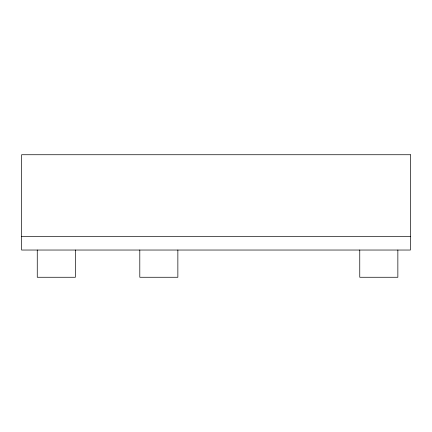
<?xml version="1.0" encoding="UTF-8"?>
<svg xmlns="http://www.w3.org/2000/svg" width="432" height="432" viewBox="0 0 432 432"><rect width="100%" height="100%" fill="white"/><g stroke="black" fill="none" stroke-linecap="round" stroke-linejoin="round"><path stroke-width="0.65" d="M21.6 236.423L410.4 236.423M397.856 250.036L397.856 277.263L359.759 277.263L359.759 250.036M177.86 250.036L177.86 277.263L139.801 277.263L139.801 250.036M75.379 250.036L75.379 277.263L37.26 277.263L37.26 250.036M410.4 154.737L21.6 154.737L21.6 250.036L410.4 250.036L410.4 154.737"/></g></svg>
